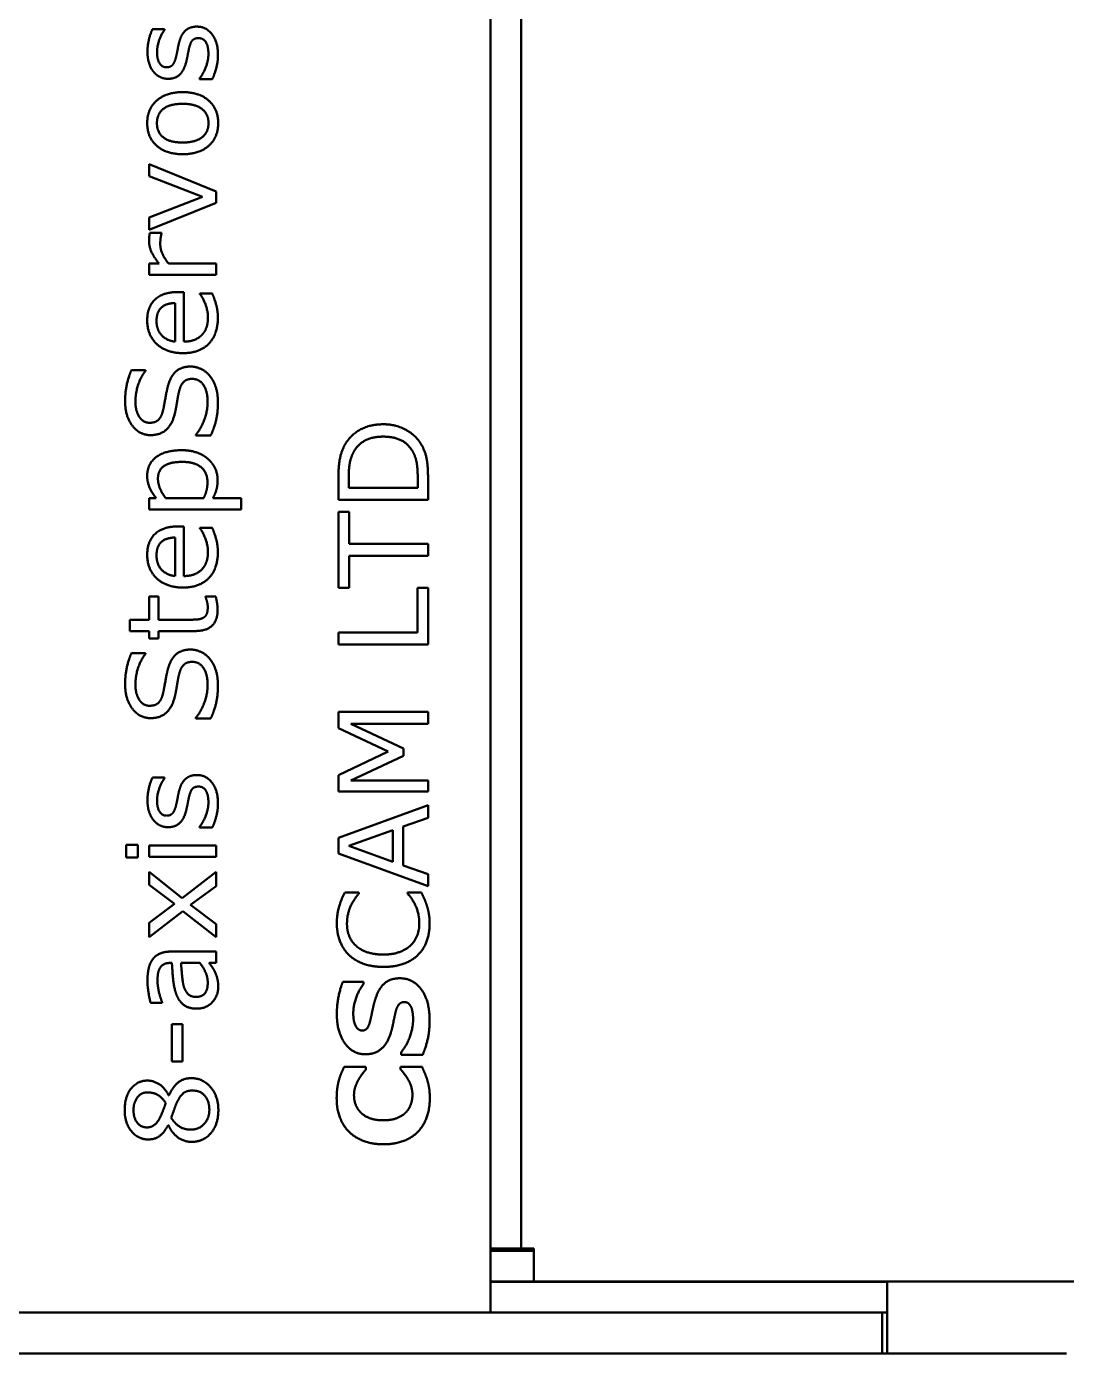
# Model space of a CAD drawing. Header units: millimetres. Extents: x 3137 to 5094, y 789 to 1822.
# Drawn here: x 3341.9 to 3382.5, y 1520.2 to 1572.1 of the extents above; entities that cross this region are included whole.
import ezdxf

# ---------------------------------------------------------------- set-up
doc = ezdxf.new("R2010")
doc.units = ezdxf.units.MM
doc.header["$LTSCALE"] = 1.8
doc.layers.add('외형선(ISO)', color=7, linetype='Continuous', lineweight=50)

msp = doc.modelspace()

# ---------------------------------------------------------------- linework, layer by layer
at = {"layer": '외형선(ISO)'}
for p, q in [((3360.042, 1609.718), (3360.042, 1526.318)), ((3361.242, 1609.718), (3361.242, 1526.318)), ((3347.313, 1571.953), (3346.841, 1571.953)), ((3347.313, 1571.93), (3347.313, 1571.953)), ((3348.678, 1570.027), (3348.678, 1570.004)), ((3348.678, 1570.004), (3349.176, 1570.004)), ((3346.707, 1566.678), (3346.707, 1566.215)), ((3349.333, 1565.615), (3346.707, 1566.678)), ((3346.707, 1566.215), (3348.796, 1565.41)), ((3348.796, 1565.41), (3346.707, 1564.593)), ((3349.333, 1565.173), (3349.333, 1565.615)), ((3346.707, 1564.115), (3349.333, 1565.173)), ((3346.707, 1564.593), (3346.707, 1564.115)), ((3347.19, 1563.993), (3346.736, 1563.993)), ((3347.19, 1563.97), (3347.19, 1563.993)), ((3346.707, 1562.795), (3346.707, 1562.353)), ((3347.096, 1562.795), (3346.707, 1562.795)), ((3349.333, 1562.795), (3347.47, 1562.795)), ((3349.333, 1562.353), (3349.333, 1562.795)), ((3346.707, 1562.353), (3349.333, 1562.353)), ((3348.064, 1561.684), (3347.824, 1561.684)), ((3348.064, 1559.747), (3348.064, 1561.684)), ((3347.727, 1561.253), (3347.727, 1559.747)), ((3348.69, 1561.633), (3348.69, 1561.61)), ((3349.173, 1561.633), (3348.69, 1561.633)), ((3346.564, 1558.633), (3346.016, 1558.633)), ((3346.564, 1558.598), (3346.564, 1558.633)), ((3348.533, 1556.107), (3348.533, 1556.073)), ((3348.533, 1556.073), (3349.116, 1556.073)), ((3354.103, 1554.437), (3354.103, 1553.563)), ((3354.505, 1554.028), (3354.505, 1554.466)), ((3357.2, 1554.466), (3357.2, 1554.028)), ((3357.603, 1553.563), (3357.603, 1554.446)), ((3357.2, 1554.028), (3354.505, 1554.028)), ((3346.707, 1553.635), (3346.707, 1553.193)), ((3346.981, 1553.635), (3346.707, 1553.635)), ((3348.841, 1553.635), (3347.353, 1553.635)), ((3350.301, 1553.635), (3349.201, 1553.635)), ((3350.301, 1553.193), (3350.301, 1553.635)), ((3354.103, 1553.563), (3357.603, 1553.563)), ((3346.707, 1553.193), (3350.301, 1553.193)), ((3354.103, 1553.094), (3354.103, 1550.126)), ((3354.517, 1553.094), (3354.103, 1553.094)), ((3354.517, 1551.843), (3354.517, 1553.094)), ((3348.064, 1552.524), (3347.824, 1552.524)), ((3348.064, 1550.587), (3348.064, 1552.524)), ((3348.69, 1552.473), (3348.69, 1552.45)), ((3349.173, 1552.473), (3348.69, 1552.473)), ((3347.727, 1552.093), (3347.727, 1550.587)), ((3357.603, 1551.843), (3354.517, 1551.843)), ((3357.603, 1551.377), (3357.603, 1551.843)), ((3354.517, 1551.377), (3357.603, 1551.377)), ((3354.517, 1550.126), (3354.517, 1551.377)), ((3346.707, 1549.79), (3346.707, 1548.881)), ((3347.078, 1549.79), (3346.707, 1549.79)), ((3347.078, 1548.881), (3347.078, 1549.79)), ((3348.913, 1549.79), (3348.913, 1549.767)), ((3349.31, 1549.79), (3348.913, 1549.79)), ((3354.103, 1550.126), (3354.517, 1550.126)), ((3357.188, 1550.131), (3357.188, 1548.383)), ((3357.603, 1550.131), (3357.188, 1550.131)), ((3357.603, 1547.917), (3357.603, 1550.131)), ((3345.953, 1548.881), (3345.953, 1548.438)), ((3346.707, 1548.881), (3345.953, 1548.881)), ((3348.276, 1548.881), (3347.078, 1548.881)), ((3345.953, 1548.438), (3346.707, 1548.438)), ((3346.707, 1548.438), (3346.707, 1548.141)), ((3347.078, 1548.438), (3348.476, 1548.438)), ((3347.078, 1548.141), (3347.078, 1548.438)), ((3354.103, 1548.383), (3354.103, 1547.917)), ((3357.188, 1548.383), (3354.103, 1548.383)), ((3346.707, 1548.141), (3347.078, 1548.141)), ((3354.103, 1547.917), (3357.603, 1547.917)), ((3346.564, 1547.575), (3346.016, 1547.575)), ((3346.564, 1547.541), (3346.564, 1547.575)), ((3354.103, 1545.283), (3354.103, 1544.637)), ((3357.603, 1545.283), (3354.103, 1545.283)), ((3357.603, 1544.817), (3357.603, 1545.283)), ((3348.533, 1545.05), (3348.533, 1545.015)), ((3348.533, 1545.015), (3349.116, 1545.015)), ((3354.103, 1544.637), (3356.051, 1543.734)), ((3354.588, 1544.817), (3357.603, 1544.817)), ((3356.64, 1543.846), (3354.588, 1544.817)), ((3356.051, 1543.734), (3354.103, 1542.803)), ((3354.588, 1542.603), (3356.64, 1543.568)), ((3356.64, 1543.568), (3356.64, 1543.846)), ((3347.313, 1542.71), (3346.841, 1542.71)), ((3347.313, 1542.687), (3347.313, 1542.71)), ((3354.103, 1542.803), (3354.103, 1542.168)), ((3357.603, 1542.603), (3354.588, 1542.603)), ((3357.603, 1542.168), (3357.603, 1542.603)), ((3354.103, 1542.168), (3357.603, 1542.168)), ((3357.603, 1541.637), (3354.103, 1540.363)), ((3357.603, 1541.143), (3357.603, 1541.637)), ((3356.631, 1540.8), (3357.603, 1541.143)), ((3348.678, 1540.784), (3348.678, 1540.761)), ((3348.678, 1540.761), (3349.176, 1540.761)), ((3354.508, 1540.04), (3356.228, 1540.654)), ((3356.228, 1540.654), (3356.228, 1539.423)), ((3356.631, 1539.277), (3356.631, 1540.8)), ((3345.81, 1540.09), (3345.81, 1539.59)), ((3346.267, 1540.09), (3345.81, 1540.09)), ((3346.267, 1539.59), (3346.267, 1540.09)), ((3346.707, 1540.061), (3346.707, 1539.618)), ((3349.333, 1540.061), (3346.707, 1540.061)), ((3349.333, 1539.618), (3349.333, 1540.061)), ((3354.103, 1540.363), (3354.103, 1539.74)), ((3356.228, 1539.423), (3354.508, 1540.04)), ((3345.81, 1539.59), (3346.267, 1539.59)), ((3346.707, 1539.618), (3349.333, 1539.618)), ((3354.103, 1539.74), (3357.603, 1538.466)), ((3346.707, 1539.035), (3346.707, 1538.521)), ((3347.998, 1538.004), (3346.707, 1539.035)), ((3349.333, 1539.035), (3347.998, 1538.004)), ((3349.333, 1538.475), (3349.333, 1539.035)), ((3357.603, 1538.937), (3356.631, 1539.277)), ((3357.603, 1538.466), (3357.603, 1538.937)), ((3346.707, 1538.521), (3347.698, 1537.778)), ((3348.324, 1537.735), (3349.333, 1538.475)), ((3354.9, 1538.217), (3354.348, 1538.217)), ((3354.9, 1538.183), (3354.9, 1538.217)), ((3356.803, 1538.217), (3356.803, 1538.183)), ((3357.348, 1538.217), (3356.803, 1538.217)), ((3347.698, 1537.778), (3346.707, 1537.041)), ((3346.707, 1536.481), (3348.024, 1537.495)), ((3348.024, 1537.495), (3349.333, 1536.473)), ((3349.333, 1536.987), (3348.324, 1537.735)), ((3346.707, 1537.041), (3346.707, 1536.481)), ((3349.333, 1536.473), (3349.333, 1536.987)), ((3349.333, 1535.913), (3347.55, 1535.913)), ((3349.333, 1535.47), (3349.333, 1535.913)), ((3347.53, 1535.47), (3347.598, 1535.47)), ((3347.956, 1535.47), (3348.69, 1535.47)), ((3349.056, 1535.47), (3349.333, 1535.47)), ((3355.08, 1534.731), (3354.274, 1534.731)), ((3355.08, 1534.634), (3355.08, 1534.731)), ((3346.764, 1533.915), (3347.213, 1533.915)), ((3347.213, 1533.915), (3347.213, 1533.938)), ((3347.59, 1533.078), (3347.59, 1531.613)), ((3348.016, 1533.078), (3347.59, 1533.078)), ((3348.016, 1531.613), (3348.016, 1533.078)), ((3347.59, 1531.613), (3348.016, 1531.613)), ((3356.557, 1531.98), (3356.557, 1531.88)), ((3356.557, 1531.88), (3357.394, 1531.88)), ((3355.174, 1531.406), (3354.325, 1531.406)), ((3355.174, 1531.303), (3355.174, 1531.406)), ((3356.534, 1531.406), (3356.534, 1531.311)), ((3357.371, 1531.406), (3356.534, 1531.406)), ((3347.484, 1530.29), (3347.47, 1530.29)), ((3347.45, 1529.127), (3347.464, 1529.127)), ((3360.042, 1525.118), (3360.042, 1526.318)), ((3361.242, 1526.318), (3361.242, 1524.318)), ((3360.042, 1525.118), (3360.042, 1521.811)), ((3360.042, 1524.318), (3361.242, 1524.318)), ((3361.242, 1524.318), (3361.742, 1524.318)), ((3361.742, 1523.018), (3361.742, 1524.318)), ((3360.042, 1524.218), (3361.742, 1524.218)), ((3361.742, 1523.018), (3360.042, 1523.018)), ((3360.042, 1523.011), (3375.542, 1523.011)), ((3387.742, 1523.018), (3361.742, 1523.018)), ((3375.542, 1523.018), (3375.542, 1521.211)), ((3324.042, 1521.811), (3360.042, 1521.811)), ((3375.342, 1521.811), (3360.042, 1521.811)), ((3375.342, 1521.211), (3375.342, 1521.811)), ((3375.342, 1521.811), (3375.542, 1521.811)), ((3375.342, 1521.211), (3375.342, 1520.211)), ((3375.542, 1520.211), (3375.542, 1521.211)), ((3332.742, 1520.211), (3375.342, 1520.211)), ((3375.542, 1520.211), (3375.342, 1520.211)), ((3375.542, 1520.211), (3382.542, 1520.211))]:
    msp.add_line(p, q, dxfattribs=at)
for points in [[(3348.576, 1572.055), (3348.29, 1572.055), (3348.116, 1571.89)], [(3349.396, 1570.947), (3349.396, 1571.461), (3348.936, 1572.055), (3348.576, 1572.055)], [(3346.841, 1571.953), (3346.758, 1571.793), (3346.644, 1571.31), (3346.644, 1571.075)], [(3347.016, 1571.044), (3347.016, 1571.275), (3347.187, 1571.761), (3347.313, 1571.93)], [(3348.116, 1571.89), (3347.944, 1571.721), (3347.873, 1571.413)], [(3348.261, 1571.173), (3348.318, 1571.424), (3348.396, 1571.515)], [(3348.396, 1571.515), (3348.476, 1571.604), (3348.633, 1571.604)], [(3348.633, 1571.604), (3348.836, 1571.604), (3349.024, 1571.275), (3349.024, 1570.984)], [(3346.644, 1571.075), (3346.644, 1570.824), (3346.773, 1570.418), (3346.884, 1570.287)], [(3347.387, 1570.467), (3347.201, 1570.467), (3347.016, 1570.801), (3347.016, 1571.044)], [(3347.873, 1571.413), (3347.85, 1571.313), (3347.793, 1571.01), (3347.764, 1570.887)], [(3348.15, 1570.65), (3348.184, 1570.775), (3348.238, 1571.078), (3348.261, 1571.173)], [(3349.024, 1570.984), (3349.024, 1570.75), (3348.838, 1570.235), (3348.678, 1570.027)], [(3347.63, 1570.567), (3347.55, 1570.467), (3347.387, 1570.467)], [(3347.444, 1570.015), (3347.704, 1570.015), (3348.058, 1570.304), (3348.15, 1570.65)], [(3347.764, 1570.887), (3347.713, 1570.667), (3347.63, 1570.567)], [(3349.176, 1570.004), (3349.256, 1570.17), (3349.396, 1570.655), (3349.396, 1570.947)], [(3346.884, 1570.287), (3346.996, 1570.15), (3347.284, 1570.015), (3347.444, 1570.015)], [(3348.021, 1569.495), (3347.378, 1569.495), (3346.633, 1568.835), (3346.633, 1568.284)], [(3349.407, 1568.284), (3349.407, 1568.835), (3348.664, 1569.495), (3348.021, 1569.495)], [(3347.013, 1568.284), (3347.013, 1568.638), (3347.51, 1569.038), (3348.021, 1569.038)], [(3348.021, 1569.038), (3348.521, 1569.038), (3349.027, 1568.635), (3349.027, 1568.284)], [(3346.633, 1568.284), (3346.633, 1567.727), (3347.378, 1567.07), (3348.021, 1567.07)], [(3348.021, 1567.527), (3347.51, 1567.527), (3347.013, 1567.924), (3347.013, 1568.284)], [(3349.027, 1568.284), (3349.027, 1567.927), (3348.516, 1567.527), (3348.021, 1567.527)], [(3348.021, 1567.07), (3348.664, 1567.07), (3349.407, 1567.727), (3349.407, 1568.284)], [(3346.736, 1563.993), (3346.718, 1563.89), (3346.707, 1563.787), (3346.707, 1563.67)], [(3347.144, 1563.558), (3347.144, 1563.684), (3347.167, 1563.87), (3347.19, 1563.97)], [(3346.707, 1563.67), (3346.707, 1563.461), (3346.884, 1563.058), (3347.096, 1562.795)], [(3347.47, 1562.795), (3347.324, 1562.973), (3347.144, 1563.353), (3347.144, 1563.558)], [(3347.824, 1561.684), (3347.253, 1561.684), (3346.633, 1561.107), (3346.633, 1560.575)], [(3346.998, 1560.553), (3346.998, 1560.904), (3347.378, 1561.25), (3347.727, 1561.253)], [(3348.69, 1561.61), (3348.793, 1561.493), (3349.007, 1560.95), (3349.007, 1560.681)], [(3349.393, 1560.687), (3349.393, 1560.944), (3349.267, 1561.41), (3349.173, 1561.633)], [(3348.033, 1559.298), (3348.684, 1559.298), (3349.393, 1560.033), (3349.393, 1560.687)], [(3349.007, 1560.681), (3349.007, 1560.478), (3348.893, 1560.141), (3348.781, 1560.021)], [(3346.633, 1560.575), (3346.633, 1560.001), (3347.39, 1559.298), (3348.033, 1559.298)], [(3347.727, 1559.747), (3347.416, 1559.775), (3346.998, 1560.195), (3346.998, 1560.553)], [(3348.781, 1560.021), (3348.667, 1559.893), (3348.307, 1559.747), (3348.064, 1559.747)], [(3346.016, 1558.633), (3345.91, 1558.395), (3345.77, 1557.778), (3345.77, 1557.41)], [(3346.173, 1557.404), (3346.173, 1557.747), (3346.396, 1558.398), (3346.564, 1558.598)], [(3348.333, 1558.773), (3347.958, 1558.773), (3347.538, 1558.378), (3347.436, 1557.987)], [(3349.076, 1558.41), (3348.938, 1558.581), (3348.538, 1558.773), (3348.333, 1558.773)], [(3347.884, 1557.827), (3347.947, 1558.061), (3348.167, 1558.29), (3348.398, 1558.29)], [(3348.398, 1558.29), (3348.67, 1558.29), (3348.993, 1557.807), (3348.993, 1557.375)], [(3349.396, 1557.37), (3349.396, 1557.721), (3349.227, 1558.221), (3349.076, 1558.41)], [(3347.436, 1557.987), (3347.387, 1557.793), (3347.293, 1557.238), (3347.258, 1557.087)], [(3347.73, 1557.01), (3347.776, 1557.238), (3347.838, 1557.653), (3347.884, 1557.827)], [(3345.77, 1557.41), (3345.77, 1556.835), (3346.333, 1556.093), (3346.77, 1556.093)], [(3346.727, 1556.575), (3346.481, 1556.575), (3346.173, 1557.03), (3346.173, 1557.404)], [(3347.258, 1557.087), (3347.193, 1556.801), (3346.944, 1556.575), (3346.727, 1556.575)], [(3346.77, 1556.093), (3347.153, 1556.093), (3347.63, 1556.541), (3347.73, 1557.01)], [(3348.993, 1557.375), (3348.993, 1557.067), (3348.753, 1556.373), (3348.533, 1556.107)], [(3349.116, 1556.073), (3349.256, 1556.384), (3349.396, 1556.99), (3349.396, 1557.37)], [(3355.857, 1556.517), (3355.345, 1556.517), (3354.603, 1556.117), (3354.38, 1555.76)], [(3357.323, 1555.757), (3357.108, 1556.103), (3356.334, 1556.517), (3355.857, 1556.517)], [(3354.714, 1555.463), (3354.877, 1555.748), (3355.44, 1556.034), (3355.848, 1556.034)], [(3355.848, 1556.034), (3356.257, 1556.034), (3356.8, 1555.774), (3356.968, 1555.511)], [(3347.987, 1555.504), (3347.35, 1555.504), (3346.633, 1554.975), (3346.633, 1554.501)], [(3349.018, 1555.153), (3348.836, 1555.321), (3348.307, 1555.504), (3347.987, 1555.504)], [(3354.38, 1555.76), (3354.251, 1555.551), (3354.103, 1554.948), (3354.103, 1554.437)], [(3354.505, 1554.466), (3354.505, 1554.791), (3354.597, 1555.257), (3354.714, 1555.463)], [(3356.968, 1555.511), (3357.103, 1555.303), (3357.2, 1554.803), (3357.2, 1554.466)], [(3357.603, 1554.446), (3357.603, 1554.928), (3357.471, 1555.517), (3357.323, 1555.757)], [(3347.053, 1554.387), (3347.053, 1554.724), (3347.524, 1555.047), (3347.998, 1555.047)], [(3347.998, 1555.047), (3348.487, 1555.047), (3348.987, 1554.633), (3348.987, 1554.264)], [(3349.384, 1554.344), (3349.384, 1554.578), (3349.193, 1554.998), (3349.018, 1555.153)], [(3346.633, 1554.501), (3346.633, 1554.253), (3346.833, 1553.813), (3346.981, 1553.635)], [(3347.353, 1553.635), (3347.218, 1553.813), (3347.053, 1554.195), (3347.053, 1554.387)], [(3348.987, 1554.264), (3348.987, 1554.093), (3348.927, 1553.824), (3348.841, 1553.635)], [(3349.201, 1553.635), (3349.296, 1553.807), (3349.384, 1554.138), (3349.384, 1554.344)], [(3347.824, 1552.524), (3347.253, 1552.524), (3346.633, 1551.947), (3346.633, 1551.415)], [(3348.69, 1552.45), (3348.793, 1552.333), (3349.007, 1551.79), (3349.007, 1551.521)], [(3349.393, 1551.527), (3349.393, 1551.784), (3349.267, 1552.25), (3349.173, 1552.473)], [(3346.998, 1551.393), (3346.998, 1551.744), (3347.378, 1552.09), (3347.727, 1552.093)], [(3346.633, 1551.415), (3346.633, 1550.841), (3347.39, 1550.138), (3348.033, 1550.138)], [(3347.727, 1550.587), (3347.416, 1550.615), (3346.998, 1551.035), (3346.998, 1551.393)], [(3348.033, 1550.138), (3348.684, 1550.138), (3349.393, 1550.873), (3349.393, 1551.527)], [(3349.007, 1551.521), (3349.007, 1551.318), (3348.893, 1550.981), (3348.781, 1550.861)], [(3348.781, 1550.861), (3348.667, 1550.733), (3348.307, 1550.587), (3348.064, 1550.587)], [(3348.913, 1549.767), (3348.933, 1549.715), (3348.998, 1549.481), (3348.998, 1549.373)], [(3349.384, 1549.258), (3349.384, 1549.373), (3349.341, 1549.664), (3349.31, 1549.79)], [(3348.476, 1548.438), (3348.953, 1548.438), (3349.384, 1548.855), (3349.384, 1549.258)], [(3348.998, 1549.373), (3348.998, 1549.187), (3348.913, 1549.007), (3348.818, 1548.955)], [(3348.818, 1548.955), (3348.716, 1548.901), (3348.484, 1548.881), (3348.276, 1548.881)], [(3348.333, 1547.715), (3347.958, 1547.715), (3347.538, 1547.321), (3347.436, 1546.93)], [(3349.076, 1547.353), (3348.938, 1547.524), (3348.538, 1547.715), (3348.333, 1547.715)], [(3346.016, 1547.575), (3345.91, 1547.338), (3345.77, 1546.721), (3345.77, 1546.353)], [(3346.173, 1546.347), (3346.173, 1546.69), (3346.396, 1547.341), (3346.564, 1547.541)], [(3347.884, 1546.77), (3347.947, 1547.004), (3348.167, 1547.233), (3348.398, 1547.233)], [(3348.398, 1547.233), (3348.67, 1547.233), (3348.993, 1546.75), (3348.993, 1546.318)], [(3349.396, 1546.313), (3349.396, 1546.664), (3349.227, 1547.164), (3349.076, 1547.353)], [(3347.436, 1546.93), (3347.387, 1546.735), (3347.293, 1546.181), (3347.258, 1546.03)], [(3347.73, 1545.953), (3347.776, 1546.181), (3347.838, 1546.595), (3347.884, 1546.77)], [(3345.77, 1546.353), (3345.77, 1545.778), (3346.333, 1545.035), (3346.77, 1545.035)], [(3346.727, 1545.518), (3346.481, 1545.518), (3346.173, 1545.973), (3346.173, 1546.347)], [(3348.993, 1546.318), (3348.993, 1546.01), (3348.753, 1545.315), (3348.533, 1545.05)], [(3349.116, 1545.015), (3349.256, 1545.327), (3349.396, 1545.933), (3349.396, 1546.313)], [(3347.258, 1546.03), (3347.193, 1545.744), (3346.944, 1545.518), (3346.727, 1545.518)], [(3346.77, 1545.035), (3347.153, 1545.035), (3347.63, 1545.484), (3347.73, 1545.953)], [(3346.841, 1542.71), (3346.758, 1542.55), (3346.644, 1542.067), (3346.644, 1541.833)], [(3347.016, 1541.801), (3347.016, 1542.033), (3347.187, 1542.518), (3347.313, 1542.687)], [(3348.116, 1542.647), (3347.944, 1542.478), (3347.873, 1542.17)], [(3348.576, 1542.813), (3348.29, 1542.813), (3348.116, 1542.647)], [(3349.396, 1541.704), (3349.396, 1542.218), (3348.936, 1542.813), (3348.576, 1542.813)], [(3347.873, 1542.17), (3347.85, 1542.07), (3347.793, 1541.767), (3347.764, 1541.644)], [(3348.261, 1541.93), (3348.318, 1542.181), (3348.396, 1542.273)], [(3348.396, 1542.273), (3348.476, 1542.361), (3348.633, 1542.361)], [(3348.633, 1542.361), (3348.836, 1542.361), (3349.024, 1542.033), (3349.024, 1541.741)], [(3346.644, 1541.833), (3346.644, 1541.581), (3346.773, 1541.175), (3346.884, 1541.044)], [(3347.387, 1541.224), (3347.201, 1541.224), (3347.016, 1541.558), (3347.016, 1541.801)], [(3347.764, 1541.644), (3347.713, 1541.424), (3347.63, 1541.324)], [(3348.15, 1541.407), (3348.184, 1541.533), (3348.238, 1541.835), (3348.261, 1541.93)], [(3349.024, 1541.741), (3349.024, 1541.507), (3348.838, 1540.993), (3348.678, 1540.784)], [(3349.176, 1540.761), (3349.256, 1540.927), (3349.396, 1541.413), (3349.396, 1541.704)], [(3346.884, 1541.044), (3346.996, 1540.907), (3347.284, 1540.773), (3347.444, 1540.773)], [(3347.63, 1541.324), (3347.55, 1541.224), (3347.387, 1541.224)], [(3347.444, 1540.773), (3347.704, 1540.773), (3348.058, 1541.061), (3348.15, 1541.407)], [(3354.348, 1538.217), (3354.177, 1537.874), (3354.04, 1537.311), (3354.04, 1537.031)], [(3354.437, 1537), (3354.437, 1537.323), (3354.657, 1537.891), (3354.9, 1538.183)], [(3356.803, 1538.183), (3357.031, 1537.928), (3357.263, 1537.34), (3357.263, 1537.003)], [(3357.557, 1537.708), (3357.503, 1537.88), (3357.405, 1538.088), (3357.348, 1538.217)], [(3357.665, 1537.028), (3357.665, 1537.228), (3357.603, 1537.566), (3357.557, 1537.708)], [(3354.04, 1537.031), (3354.04, 1536.646), (3354.28, 1536.011), (3354.508, 1535.788)], [(3354.788, 1536.14), (3354.608, 1536.308), (3354.437, 1536.734), (3354.437, 1537)], [(3357.263, 1537.003), (3357.263, 1536.76), (3357.097, 1536.32), (3356.923, 1536.154)], [(3357.223, 1535.794), (3357.451, 1536.023), (3357.665, 1536.646), (3357.665, 1537.028)], [(3347.55, 1535.913), (3347.298, 1535.913), (3346.956, 1535.758), (3346.847, 1535.61)], [(3354.508, 1535.788), (3354.743, 1535.56), (3355.423, 1535.314), (3355.857, 1535.314)], [(3355.857, 1535.797), (3355.503, 1535.797), (3354.965, 1535.977), (3354.788, 1536.14)], [(3356.923, 1536.154), (3356.754, 1535.997), (3356.225, 1535.797), (3355.857, 1535.797)], [(3355.857, 1535.314), (3356.311, 1535.314), (3357, 1535.568), (3357.223, 1535.794)], [(3346.847, 1535.61), (3346.736, 1535.458), (3346.644, 1535.047), (3346.644, 1534.77)], [(3347.036, 1534.767), (3347.036, 1534.91), (3347.073, 1535.173), (3347.127, 1535.267)], [(3347.127, 1535.267), (3347.184, 1535.364), (3347.381, 1535.47), (3347.53, 1535.47)], [(3347.598, 1535.47), (3347.618, 1535.084), (3347.693, 1534.415), (3347.798, 1534.175)], [(3348.058, 1534.564), (3348.016, 1534.724), (3347.967, 1535.27), (3347.956, 1535.47)], [(3348.69, 1535.47), (3348.816, 1535.307), (3348.998, 1534.921), (3348.998, 1534.69)], [(3349.281, 1535.118), (3349.238, 1535.213), (3349.096, 1535.413), (3349.056, 1535.47)], [(3346.644, 1534.77), (3346.644, 1534.533), (3346.73, 1534.044), (3346.764, 1533.915)], [(3347.213, 1533.938), (3347.127, 1534.167), (3347.036, 1534.593), (3347.036, 1534.767)], [(3348.998, 1534.69), (3348.998, 1534.413), (3348.77, 1534.141), (3348.544, 1534.141)], [(3349.407, 1534.53), (3349.407, 1534.721), (3349.333, 1535.007), (3349.281, 1535.118)], [(3354.274, 1534.731), (3354.174, 1534.486), (3354.04, 1533.811), (3354.04, 1533.466)], [(3356.503, 1534.871), (3356.14, 1534.871), (3355.688, 1534.488), (3355.554, 1534.086)], [(3357.665, 1533.243), (3357.665, 1533.994), (3357.02, 1534.871), (3356.503, 1534.871)], [(3347.798, 1534.175), (3347.904, 1533.938), (3348.273, 1533.684), (3348.573, 1533.684)], [(3348.544, 1534.141), (3348.341, 1534.141), (3348.113, 1534.375), (3348.058, 1534.564)], [(3348.573, 1533.684), (3348.936, 1533.684), (3349.407, 1534.175), (3349.407, 1534.53)], [(3354.683, 1533.491), (3354.683, 1533.811), (3354.911, 1534.423), (3355.08, 1534.634)], [(3355.554, 1534.086), (3355.488, 1533.883), (3355.414, 1533.526), (3355.374, 1533.334)], [(3356.337, 1533.56), (3356.383, 1533.748), (3356.548, 1533.943), (3356.665, 1533.943)], [(3356.665, 1533.943), (3356.788, 1533.943), (3356.917, 1533.808), (3356.96, 1533.706)], [(3356.96, 1533.706), (3356.991, 1533.62), (3357.02, 1533.354), (3357.02, 1533.271)], [(3354.04, 1533.466), (3354.04, 1532.777), (3354.657, 1531.9), (3355.145, 1531.9)], [(3354.757, 1533.051), (3354.714, 1533.154), (3354.683, 1533.377), (3354.683, 1533.491)], [(3355.374, 1533.334), (3355.314, 1533.04), (3355.165, 1532.828), (3355.025, 1532.828)], [(3356.145, 1532.728), (3356.208, 1532.923), (3356.291, 1533.363), (3356.337, 1533.56)], [(3357.02, 1533.271), (3357.02, 1532.951), (3356.78, 1532.257), (3356.557, 1531.98)], [(3357.394, 1531.88), (3357.514, 1532.163), (3357.665, 1532.808), (3357.665, 1533.243)], [(3355.025, 1532.828), (3354.934, 1532.828), (3354.791, 1532.96), (3354.757, 1533.051)], [(3355.145, 1531.9), (3355.511, 1531.9), (3356.003, 1532.288), (3356.145, 1532.728)], [(3354.325, 1531.406), (3354.28, 1531.308), (3354.168, 1531.054), (3354.123, 1530.897)], [(3354.888, 1530.911), (3354.963, 1531.037), (3355.117, 1531.237), (3355.174, 1531.303)], [(3356.534, 1531.311), (3356.591, 1531.248), (3356.745, 1531.051), (3356.811, 1530.937)], [(3357.571, 1530.903), (3357.531, 1531.034), (3357.428, 1531.274), (3357.371, 1531.406)], [(3346.644, 1530.873), (3346.256, 1530.873), (3345.753, 1530.247), (3345.753, 1529.724)], [(3347.47, 1530.29), (3347.338, 1530.575), (3346.881, 1530.873), (3346.644, 1530.873)], [(3348.358, 1530.967), (3348.038, 1530.967), (3347.624, 1530.618), (3347.484, 1530.29)], [(3349.413, 1529.724), (3349.413, 1530.258), (3348.81, 1530.967), (3348.358, 1530.967)], [(3354.123, 1530.897), (3354.083, 1530.746), (3354.034, 1530.391), (3354.034, 1530.171)], [(3354.711, 1530.308), (3354.711, 1530.48), (3354.814, 1530.78), (3354.888, 1530.911)], [(3356.811, 1530.937), (3356.897, 1530.8), (3356.994, 1530.477), (3356.994, 1530.314)], [(3357.671, 1530.168), (3357.671, 1530.431), (3357.62, 1530.731), (3357.571, 1530.903)], [(3346.098, 1529.721), (3346.098, 1530.021), (3346.396, 1530.41), (3346.647, 1530.41)], [(3346.647, 1530.41), (3346.867, 1530.41), (3347.201, 1530.23), (3347.356, 1529.998)], [(3347.793, 1530.015), (3347.924, 1530.293), (3348.184, 1530.484), (3348.401, 1530.484)], [(3348.401, 1530.484), (3348.71, 1530.484), (3349.061, 1530.073), (3349.061, 1529.73)], [(3354.034, 1530.171), (3354.034, 1529.771), (3354.288, 1529.097), (3354.52, 1528.868)], [(3354.968, 1529.631), (3354.831, 1529.774), (3354.711, 1530.12), (3354.711, 1530.308)], [(3356.994, 1530.314), (3356.994, 1530.143), (3356.883, 1529.788), (3356.754, 1529.646)], [(3357.214, 1528.88), (3357.44, 1529.117), (3357.671, 1529.777), (3357.671, 1530.168)], [(3345.753, 1529.724), (3345.753, 1529.221), (3346.278, 1528.573), (3346.676, 1528.573)], [(3346.621, 1529.044), (3346.381, 1529.044), (3346.098, 1529.424), (3346.098, 1529.721)], [(3347.356, 1529.998), (3347.31, 1529.841), (3347.176, 1529.515), (3347.133, 1529.427)], [(3347.573, 1529.421), (3347.653, 1529.641), (3347.741, 1529.904), (3347.793, 1530.015)], [(3349.061, 1529.73), (3349.061, 1529.393), (3348.647, 1528.955), (3348.33, 1528.955)], [(3348.367, 1528.478), (3348.824, 1528.478), (3349.413, 1529.153), (3349.413, 1529.724)], [(3355.86, 1529.32), (3355.545, 1529.32), (3355.103, 1529.491), (3354.968, 1529.631)], [(3356.754, 1529.646), (3356.628, 1529.506), (3356.188, 1529.32), (3355.86, 1529.32)], [(3347.133, 1529.427), (3347.036, 1529.235), (3346.79, 1529.044), (3346.621, 1529.044)], [(3346.676, 1528.573), (3346.941, 1528.573), (3347.298, 1528.844), (3347.45, 1529.127)], [(3347.464, 1529.127), (3347.601, 1528.818), (3348.076, 1528.478), (3348.367, 1528.478)], [(3348.33, 1528.955), (3348.081, 1528.955), (3347.687, 1529.213), (3347.573, 1529.421)], [(3354.52, 1528.868), (3354.763, 1528.631), (3355.44, 1528.383), (3355.857, 1528.383)], [(3355.857, 1528.383), (3356.303, 1528.383), (3356.985, 1528.643), (3357.214, 1528.88)]]:
    msp.add_open_spline(points, degree=2, dxfattribs=at)

doc.saveas('drawing.dxf')
